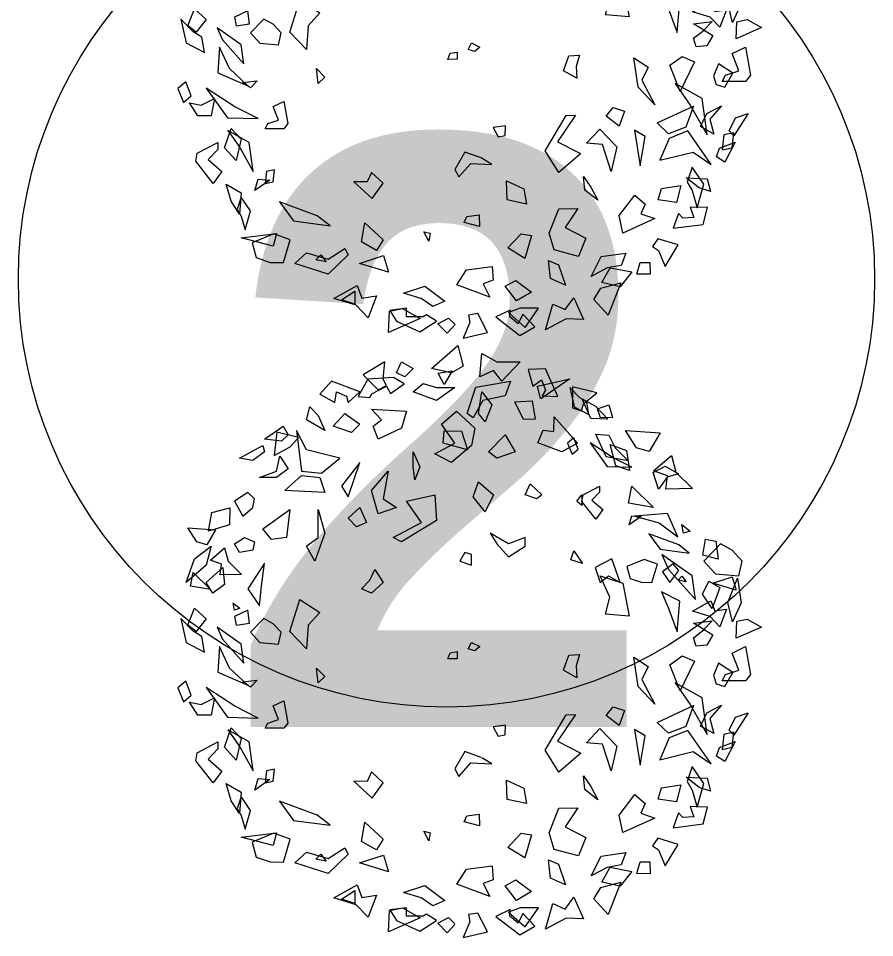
# Model space of a CAD drawing. Header units: millimetres. Extents: x 5357 to 201988, y -16345 to 109895.
# Drawn here: x 31629 to 33229, y 26420 to 28137 of the extents above; entities that cross this region are included whole.
import ezdxf

# ---------------------------------------------------------------- set-up
doc = ezdxf.new("R2010")
doc.units = ezdxf.units.MM
for name, color, linetype, lineweight in [('A-DETL-MEDM', 33, 'Continuous', 18), ('G-ANNO-TEXT-1', 7, 'Continuous', 9), ('G-IMPT', 8, 'Continuous', 9), ('L-PLNT', 71, 'Continuous', 9)]:
    doc.layers.add(name, color=color, linetype=linetype, lineweight=lineweight)
doc.styles.add('Arial_B', font='arialbd_0.ttf', dxfattribs={"width": 0.95, "height": 1100})

# ---------------------------------------------------------------- blocks, each defined once
blk = doc.blocks.new('CAY BACH TRINH - CAY BACH TRINH_dwg-V868-TKCS_MB SÂN ĐƯỜNG NỘI BỘ')
at = {"layer": 'G-IMPT'}
for p, q in [((-941.6, 365.8), (-894.8, 498.1)), ((-878.8, 400.4), (-941.6, 365.8)), ((-710.2, -631.6), (-582.3, -741.3))]:
    blk.add_line(p, q, dxfattribs=at)
at = {"layer": 'G-IMPT', "flags": 128}
for points in [[(7, 1748.5), (-25.3, 1628), (42.9, 1590.5), (159.9, 1615.5)], [(-356.8, 1653), (-249.5, 1540.6), (-200.8, 1603), (-122.8, 1565.5), (-132.6, 1703), (-220.3, 1653)], [(-578.2, 1451.6), (-505.2, 1612.9), (-404, 1608.2), (-430.7, 1510.8), (-481.7, 1548.1), (-505.4, 1489), (-485.8, 1455.6)], [(335.4, 1653), (267.1, 1615.5), (315.9, 1565.5), (364.6, 1590.5)], [(423.1, 1515.6), (442.6, 1553), (432.8, 1653), (559.6, 1578), (471.8, 1490.6)], [(120.6, 1587.3), (40, 1601.7), (85.5, 1521)], [(532.6, 1553.1), (589.5, 1452.2), (520.3, 1446.4), (508.9, 1466.6), (422.8, 1512.2), (399.4, 1468), (319.1, 1524.7), (382.8, 1561.7)], [(-715, 1367.8), (-727.8, 1408.1), (-805.4, 1471.9), (-662.7, 1508.5), (-662.9, 1384.6)], [(-648.3, 1503.5), (-672.1, 1391.8), (-757.8, 1346.6), (-745.7, 1419.4), (-706.4, 1443.8)], [(-477.2, 1437.1), (-459.4, 1512.5), (-646.5, 1554.9)], [(-83.1, 1327.5), (-48.3, 1351.5), (-99.1, 1505.6), (-300.6, 1541.6), (-269.5, 1454.4), (-140, 1428.3)], [(23.4, 1503.1), (130.6, 1428.1), (267.1, 1478.1), (208.6, 1528.1), (130.6, 1503.1)], [(579.1, 1478.1), (744.8, 1540.6), (813, 1465.6), (725.3, 1415.6), (715.5, 1478.1), (657, 1453.1), (647.3, 1415.6)], [(-132.6, 1478.1), (-191, 1403.1), (-152, 1303.1), (-113.1, 1353.1)], [(-874.3, 1403), (-896, 1328.2), (-826.2, 1327.3), (-809.4, 1379.4)], [(-870.2, 1319.8), (-769.2, 1323), (-719.4, 1438), (-797.6, 1394.5)], [(-427.8, 1425.2), (-445.7, 1319), (-375.9, 1318.1), (-326.6, 1420.5)], [(13.7, 1365.6), (-93.6, 1265.6), (-74.1, 1165.6), (42.9, 1065.7), (140.4, 1115.7), (23.4, 1178.1), (101.4, 1290.6)], [(510.8, 1378.1), (306.1, 1365.6), (335.4, 1265.6), (471.8, 1203.1), (501.1, 1278.1), (452.3, 1315.6)], [(666.8, 1353.1), (579.1, 1290.6), (627.8, 1240.6), (735, 1278.1)], [(871.5, 1390.6), (822.8, 1340.6), (783.8, 1253.1), (891, 1315.6)], [(-555.8, 1332.6), (-691.7, 1179), (-600.3, 1129), (-459.7, 1181.3), (-492, 1255), (-553, 1247.1)], [(-1174, 1238.3), (-1111.6, 1130.2), (-1036.9, 1152), (-971.8, 1252.4)], [(-49.8, 1140.2), (91.7, 1178.4), (86.5, 1251.9), (-14.5, 1248.7)], [(696, 1090.7), (891, 1140.6), (949.5, 1253.1), (920.2, 1015.7), (803.3, 1003.2)], [(1063.7, 1243.7), (1080, 1107.8), (985.3, 1158), (936.6, 1212)], [(1027.5, 1278.1), (998.2, 1228.1), (1037.2, 1190.6), (1134.7, 1203.1)], [(-765.9, 1181.2), (-866.1, 1041.9), (-1009.1, 1038.4), (-900.3, 1094)], [(-988.8, 1076.3), (-860, 1099.1), (-798.8, 1231), (-875.5, 1225), (-913, 1152.2)], [(-697, 1144.7), (-671.1, 1210.2), (-634.5, 1179.5), (-660.3, 1114)], [(-269, 1228.1), (-327.5, 1128.2), (-220.3, 1090.7), (-171.5, 1128.2)], [(-996.3, 1019), (-915.4, 1046.8), (-882.8, 1171), (-978.2, 1136.6)], [(267.1, 1128.2), (228.1, 1040.7), (257.4, 965.7), (267.1, 1040.7)], [(1144.4, 1165.6), (1134.7, 1128.2), (1202.9, 1078.2), (1280.9, 1090.7)], [(-1363.7, 913.6), (-1208.3, 909.8), (-1218, 988.5), (-1136.4, 1017.1), (-1240.5, 1107.4), (-1267.2, 1010.1)], [(1047, 1103.2), (998.2, 1028.2), (1066.5, 978.2), (1163.9, 978.2), (1066.5, 1015.7)], [(-1164.3, 909.9), (-1134.8, 1007.4), (-1203.7, 1043.9), (-1281.8, 1000.4), (-1215.7, 979.5)], [(647.3, 865.7), (579.1, 1065.7), (686.3, 928.2)], [(413.3, 1015.7), (442.6, 853.2), (364.6, 803.2), (471.8, 765.7), (510.8, 903.2)], [(813, 978.2), (783.8, 890.7), (1017.7, 903.2), (920.2, 990.7)], [(-1009.9, 928.2), (-1136.6, 803.2), (-990.4, 828.2)], [(-840.2, 790.7), (-799.1, 735), (-717.6, 839), (-724.3, 876.4), (-820.8, 927.5), (-821, 893.7), (-775.2, 846.8)], [(-415.2, 940.7), (-483.5, 878.2), (-454.2, 853.2), (-386, 878.2)], [(-113.1, 953.2), (-200.8, 878.2), (-152, 778.2), (-83.8, 865.7)], [(-717.4, 878.2), (-717.4, 815.7), (-688.2, 840.7)], [(140.4, 878.2), (130.6, 728.2), (335.4, 603.3), (384.1, 628.3), (218.4, 715.8), (306.1, 840.7)], [(1261.4, 753.2), (1202.9, 803.2), (1193.2, 853.2), (1232.2, 890.7), (1310.2, 840.7)], [(-1278.7, 631.1), (-1217.2, 768.2), (-1027, 752.4), (-1168.6, 714.2)], [(-993.1, 701.9), (-1008.8, 755.5), (-1064.2, 750.9)], [(579.1, 803.2), (540.1, 715.8), (598.5, 690.8), (647.3, 740.7)], [(822.8, 790.7), (783.8, 653.3), (842.2, 490.8), (891, 578.3), (822.8, 628.3)], [(988.5, 790.7), (1008, 628.3), (1095.7, 615.8), (1144.4, 678.3)], [(1339.5, 701.9), (1463.2, 664.7), (1443.8, 773.9), (1337.3, 802)], [(-1302.3, 703.3), (-1351, 665.8), (-1312.1, 653.3)], [(-1108.8, 650.1), (-1174, 560.1), (-1344.8, 537.4), (-1284.5, 584.7)], [(-220.3, 590.8), (-288.5, 515.8), (-386, 578.3), (-386, 628.3), (-288.5, 590.8), (-181.3, 653.3)], [(1421.6, 672.7), (1471.4, 586.2), (1531.2, 603.6), (1583.3, 683.9)], [(-1594.7, 553.3), (-1526.5, 590.8), (-1429, 490.8), (-1497.3, 415.8), (-1633.7, 403.3), (-1653.2, 490.8)], [(-1423.7, 524), (-1440.3, 617.6), (-1500.9, 607.3), (-1513.2, 500.7)], [(1310.2, 590.8), (1251.7, 628.3), (1193.2, 603.3), (1202.9, 553.3), (1280.9, 540.8)], [(-720.6, 477.1), (-654.1, 498.5), (-671, 549.9)], [(-74.1, 528.3), (-35.1, 540.8), (-5.8, 490.8), (-74.1, 465.8)], [(1269.8, 412.9), (1394.1, 409.9), (1386.3, 472.8), (1451.6, 495.7), (1368.3, 568), (1347, 490.1)], [(1446.6, 578.3), (1475.9, 465.8), (1592.8, 365.8), (1544.1, 503.3)], [(-1380.3, 265.9), (-1360.8, 403.3), (-1185.3, 528.3), (-1224.3, 440.8)], [(-1064.7, 366.6), (-1127, 365.6), (-1158.5, 472.8), (-1082.2, 500.2), (-981, 458), (-999.9, 388.9)], [(-1283, 435.5), (-1251, 475.1), (-1187.9, 427.6), (-1231.6, 365.8)], [(491.3, 440.8), (442.6, 365.8), (510.8, 303.4), (569.3, 328.3), (520.6, 378.3)], [(1134.7, 478.3), (1232.2, 328.3), (1163.9, 228.4), (1154.2, 328.3)], [(1378.4, 453.3), (1368.6, 353.3), (1436.9, 303.4), (1475.9, 365.8)], [(-1596.5, 134.8), (-1569.8, 247.9), (-1626.4, 391), (-1647.6, 246.7)], [(-1618.5, 320.3), (-1482.2, 361.3), (-1594.9, 398.3)], [(-1327.6, 370), (-1279.1, 378.2), (-1302, 401.7)], [(-855.3, 180.8), (-880.5, 279), (-824.9, 405.1), (-957.8, 362.3), (-993.8, 169.3)], [(1552.8, 424.6), (1451.5, 324.6), (1568.4, 344.6)], [(-1477.8, 213.3), (-1422.4, 297.1), (-1459.3, 373.2), (-1523, 336.2)], [(-1274.1, 77.2), (-1290.1, 255.4), (-1183, 311.8), (-1221.2, 218.9)], [(-1362.9, 198.3), (-1471.3, 259), (-1493.9, 199.8), (-1562.3, 210.1), (-1522.5, 107.3), (-1467.2, 166.2)], [(813, 190.9), (881.2, 115.9), (891, -21.6), (988.5, 78.4), (930, 265.9)], [(1318.9, 244.6), (1279.9, 214.6), (1311.1, 204.6)], [(1475.9, 153.4), (1534.4, 78.4), (1583.1, 115.9), (1544.1, 215.9)], [(1310.2, 165.9), (1300.4, 115.9), (1222.4, 128.4), (1232.2, 203.4)], [(-1618.5, 39.6), (-1622.2, 139.4), (-1683.2, 152), (-1766.7, 105.3)], [(-1477.8, 140.9), (-1429, 90.9), (-1370.5, 128.4)], [(1084.9, 124.6), (1139.5, 154.6), (1217.5, 74.7), (1162.9, 14.7), (1053.7, 4.7), (1038.1, 74.7)], [(1623.8, 155.5), (1594, 15.8), (1486.9, -40.7), (1502, 50.3), (1551.2, 80.8)], [(-1481.8, 59.9), (-1447.6, -0.6), (-1384.2, -5.9), (-1369.5, 42.9), (-1432.5, 90.4)], [(1256.5, -105.3), (1272.1, 4.7), (1412.5, 104.6), (1381.3, 34.7)], [(-74.1, 15.9), (-122.8, -9.1), (-93.6, -34.1), (-54.6, -21.6)], [(-1594.7, -46.6), (-1672.7, -9.1), (-1702, -171.5), (-1672.7, -209), (-1536.3, -209), (-1555.8, -171.5), (-1633.7, -146.5)], [(10.6, -79.5), (65.3, -80.2), (51.2, -44.4), (10.9, -37.2)], [(1397.9, -9.1), (1407.6, -159), (1232.2, -234), (1339.4, -134)], [(-1514.7, -106.5), (-1486.4, -178), (-1501.1, -226.8), (-1553.1, -241.7), (-1598.7, -161)], [(-1291, -267.3), (-1232.2, -114.6), (-1303.9, -62.5), (-1376.2, -94.9)], [(-1144.5, -344.8), (-1045.7, -241.5), (-1021.4, -70.6), (-1105.4, -125.1), (-1068.5, -201.2)], [(-687.9, -190.5), (-609.7, -147.1), (-640.8, -59.9), (-704.2, -54.7), (-684.5, -121.6)], [(832.5, -134), (783.8, -184), (822.8, -221.5)], [(1178.5, -205.3), (1217.5, -245.3), (1264.3, -215.3)], [(1562.9, -293), (1595.2, -211.1), (1641.1, -249.5), (1608.8, -331.4)], [(-1448.5, -521.4), (-1419.3, -309), (-1263.3, -221.5), (-1351, -346.5)], [(1476.8, -247.4), (1351.5, -421.5), (1172.8, -425.9), (1308.8, -356.4)], [(1427.1, -309), (1446.6, -409), (1524.6, -409), (1573.3, -334), (1505.1, -346.5)], [(-1488.8, -516.1), (-1410.7, -472.6), (-1447.6, -396.5), (-1533.7, -350.9), (-1465.1, -429.6)], [(-1223.6, -515), (-1156.8, -451.4), (-1369.4, -353), (-1324.2, -475.9)], [(-935, -469.8), (-859.6, -410.8), (-899.6, -361.3), (-966, -382.7)], [(1084.9, -355.2), (1022.5, -325.2), (999.2, -455.2), (1022.5, -485.2), (1131.7, -485.2), (1116.1, -455.2), (1053.7, -435.2)], [(-1604.2, -525.7), (-1578, -497.1), (-1615, -421), (-1689.7, -395.6)], [(-229.1, -532.3), (-269.4, -525.1), (-271.9, -467.3), (-199.9, -477.1)], [(-1546, -521.4), (-1536.3, -608.9), (-1594.7, -596.4), (-1604.5, -509)], [(-1172.8, -669.2), (-1368.5, -622.2), (-1472.8, -694.2), (-1335.9, -498), (-1226.6, -541.7)], [(-1024.5, -493.1), (-1057.7, -701.8), (-1088.2, -530.1)], [(-887.9, -735.1), (-837.7, -577.9), (-745.4, -570.1), (-822.6, -486.9), (-921.4, -590.1)], [(1201.9, -735.1), (1225.3, -565.2), (1350.1, -495.2), (1279.9, -595.2)], [(1329.6, -484), (1271.2, -546.4), (1300.4, -671.4), (1368.6, -596.4)], [(-1553.4, -679.8), (-1504.2, -649.3), (-1521.1, -598), (-1613.1, -563.4)], [(1383.9, -735.5), (1435.3, -805.1), (1537.1, -675.2), (1528.8, -628.4), (1408.2, -564.6), (1407.9, -606.8), (1465.1, -665.4)], [(-129.1, -655.9), (-33.7, -621.6), (23.2, -722.4), (-0.1, -766.6), (-68.8, -687.9), (-192.8, -692.9)], [(-1390, -946.3), (-1429, -808.9), (-1360.8, -708.9), (-1331.6, -796.4), (-1360.8, -846.4)], [(613.7, -794.5), (506.3, -893.2), (443.6, -803.5), (510.3, -739.8), (535.9, -795.8)], [(1123.9, -735.1), (1131.7, -805.1), (1084.9, -795.1), (1077.1, -725.2)], [(-1468.2, -852.2), (-1401.7, -830.8), (-1326.3, -771.7), (-1450.3, -776.8)], [(-811.2, -902.9), (-735.8, -843.8), (-726.6, -763.9), (-770.3, -825.6)], [(-393.4, -926.1), (-280.8, -900.9), (-277.1, -789.7), (-378.3, -835.1)], [(1192.8, -846.5), (1173.1, -779.5), (1103.9, -785.3)], [(-1269.7, -914.8), (-1162.9, -900.6), (-1182.6, -833.6), (-1294.9, -816.6)], [(1358.9, -808.9), (1271.2, -858.9), (1280.9, -983.8), (1329.6, -908.9)], [(-1143.5, -1009.9), (-956.8, -1094.6), (-935.8, -992.5), (-1027.2, -873.5), (-1088.2, -926), (-1062.6, -982)], [(1048.2, -911.4), (966.7, -1023.7), (753.1, -1052.1), (828.5, -993)], [(1248.7, -1075.1), (1217.5, -965.1), (1272.1, -885.1), (1295.5, -955.1), (1272.1, -995.1)], [(-1250.6, -1066.3), (-1426.3, -1044), (-1451.5, -945.8), (-1350.6, -942.7), (-1371.2, -1002.5), (-1307.8, -1007.7), (-1281.7, -979.2)], [(-698.3, -1231.3), (-556.7, -1193.1), (-527.2, -1095.7), (-583.8, -952.6), (-693.4, -951.2), (-619.2, -1061.1), (-740.7, -1124)], [(-120.4, -1056.4), (-30.9, -1033.1), (-45.1, -997.3), (-117.1, -987.5)], [(549.8, -1033.8), (442.6, -1133.8), (481.6, -1196.3), (569.3, -1146.3)], [(-384.1, -1242.1), (-285.7, -1181.1), (-362.9, -1097.8), (-423.5, -1108.1)], [(175.9, -1142.5), (205.1, -1087.3), (167.6, -1095.7)], [(1103.3, -1265.7), (1025.5, -1266.9), (986.1, -1133), (1081.4, -1098.6), (1207.9, -1151.4), (1184.2, -1237.8)], [(1066.5, -1096.3), (1085.9, -1171.3), (1271.2, -1121.3)], [(-1130.3, -1172.4), (-1165.1, -1196.4), (-1203.2, -1289.3), (-1280.1, -1163.8), (-1161.7, -1127.5)], [(-771.2, -1348.3), (-830.9, -1231.9), (-974.9, -1212.2), (-946.6, -1283.7), (-866, -1298.1)], [(411, -1323.5), (581.4, -1272.3), (440.5, -1226)], [(666.8, -1183.8), (647.3, -1221.3), (764.3, -1333.8), (959.2, -1271.3), (891, -1208.8), (764.3, -1246.3)], [(774.7, -1261.5), (835.3, -1251.1), (806.7, -1221.8)], [(-1117, -1334.9), (-1039.2, -1333.7), (-1058.9, -1266.7), (-1113.7, -1266)], [(-621.6, -1399.1), (-534.9, -1360.2), (-522.6, -1253.6), (-580.4, -1279.6)], [(-883.1, -1296.3), (-1009.9, -1321.3), (-941.6, -1408.7), (-834.4, -1383.7)], [(-179.5, -1468.6), (12.5, -1396.4), (-44.9, -1309.4), (-193.7, -1289.9), (-199.6, -1370.1), (-142, -1391.6)], [(-871.5, -1572.9), (-786.6, -1481.5), (-829.3, -1416.5), (-944.4, -1383.9)], [(-335.9, -1490.6), (-270.5, -1405), (-331.8, -1371.6), (-423.2, -1439)], [(323.1, -1444.6), (198.5, -1404.5), (82.8, -1492.4), (153.4, -1523), (220.6, -1476.1)], [(730.5, -1476.1), (595, -1400.1), (566.8, -1474.2), (481.2, -1461.3), (531, -1589.8), (600.1, -1516.2)], [(608.3, -1508.7), (686.3, -1483.7), (608.3, -1433.7)], [(-505.3, -1658.7), (-547.5, -1509.1), (-619.8, -1541.5), (-671.2, -1471.9), (-726.9, -1598), (-625.9, -1594.8)], [(-386, -1646.2), (-464, -1533.7), (-356.8, -1533.7), (-288.5, -1558.7)], [(-215.3, -1584.2), (-355.3, -1692.7), (-442.6, -1641.1), (-373.4, -1567.5), (-345.7, -1624.3), (-297.2, -1583.2), (-298.9, -1544.5)], [(228.1, -1671.2), (130.6, -1608.7), (189.1, -1571.2), (208.6, -1583.7), (306.1, -1583.7), (306.1, -1533.7), (403.6, -1546.2), (364.6, -1608.7)], [(411, -1674.4), (406.4, -1549.7), (330.2, -1533.9), (225.7, -1592.2)], [(-55.2, -1574.1), (-62.8, -1615.7), (-24.1, -1708.4), (-167.3, -1674), (-109.2, -1564.6)], [(69.1, -1679.7), (123.3, -1623.8), (62, -1590.4), (22.7, -1628.6)]]:
    blk.add_lwpolyline(points, close=True, dxfattribs=at)
for points in [[(-892.9, 503.3), (-795.4, 453.3), (-824.7, 365.8), (-873.4, 403.3)], [(-582.3, -741.3), (-503.5, -613.3), (-626, -407.1), (-680.8, -406.4), (-575.2, -561.2), (-710.4, -630.2)]]:
    blk.add_lwpolyline(points, dxfattribs=at)
blk = doc.blocks.new('CAY BACH TRINH - CAY BACH TRINH-V869-TKCS_MB SÂN ĐƯỜNG NỘI BỘ')
at = {"extrusion": (0, 0, -1), "xscale": 0.3200000000000001, "yscale": 0.3200000000000001, "zscale": -0.3200000000000001, "rotation": 180}
blk.add_blockref('CAY BACH TRINH - CAY BACH TRINH_dwg-V868-TKCS_MB SÂN ĐƯỜNG NỘI BỘ', (0, 0), dxfattribs=at)
blk = doc.blocks.new('CAY BACH TRINH - CAY BACH TRINH_dwg-V870-TKCS_MB SÂN ĐƯỜNG NỘI BỘ')
at = {"layer": 'G-IMPT'}
for p, q in [((-578.2, 1451.6), (-505.2, 1612.9)), ((25, -1631.1), (69.1, -1679.7))]:
    blk.add_line(p, q, dxfattribs=at)
at = {"layer": 'G-IMPT', "flags": 128}
for points in [[(7, 1748.5), (-25.3, 1628), (42.9, 1590.5), (159.9, 1615.5)], [(-356.8, 1653), (-249.5, 1540.6), (-200.8, 1603), (-122.8, 1565.5), (-132.6, 1703), (-220.3, 1653)], [(335.4, 1653), (267.1, 1615.5), (315.9, 1565.5), (364.6, 1590.5)], [(423.1, 1515.6), (442.6, 1553), (432.8, 1653), (559.6, 1578), (471.8, 1490.6)], [(120.6, 1587.3), (40, 1601.7), (85.5, 1521)], [(532.6, 1553.1), (589.5, 1452.2), (520.3, 1446.4), (508.9, 1466.6), (422.8, 1512.2), (399.4, 1468), (319.1, 1524.7), (382.8, 1561.7)], [(-715, 1367.8), (-727.8, 1408.1), (-805.4, 1471.9), (-662.7, 1508.5), (-662.9, 1384.6)], [(-648.3, 1503.5), (-672.1, 1391.8), (-757.8, 1346.6), (-745.7, 1419.4), (-706.4, 1443.8)], [(-83.1, 1327.5), (-48.3, 1351.5), (-99.1, 1505.6), (-300.6, 1541.6), (-269.5, 1454.4), (-140, 1428.3)], [(23.4, 1503.1), (130.6, 1428.1), (267.1, 1478.1), (208.6, 1528.1), (130.6, 1503.1)], [(579.1, 1478.1), (744.8, 1540.6), (813, 1465.6), (725.3, 1415.6), (715.5, 1478.1), (657, 1453.1), (647.3, 1415.6)], [(-132.6, 1478.1), (-191, 1403.1), (-152, 1303.1), (-113.1, 1353.1)], [(-874.3, 1403), (-896, 1328.2), (-826.2, 1327.3), (-809.4, 1379.4)], [(-870.2, 1319.8), (-769.2, 1323), (-719.4, 1438), (-797.6, 1394.5)], [(-427.8, 1425.2), (-445.7, 1319), (-375.9, 1318.1), (-326.6, 1420.5)], [(13.7, 1365.6), (-93.6, 1265.6), (-74.1, 1165.6), (42.9, 1065.7), (140.4, 1115.7), (23.4, 1178.1), (101.4, 1290.6)], [(510.8, 1378.1), (306.1, 1365.6), (335.4, 1265.6), (471.8, 1203.1), (501.1, 1278.1), (452.3, 1315.6)], [(666.8, 1353.1), (579.1, 1290.6), (627.8, 1240.6), (735, 1278.1)], [(871.5, 1390.6), (822.8, 1340.6), (783.8, 1253.1), (891, 1315.6)], [(-555.8, 1332.6), (-691.7, 1179), (-600.3, 1129), (-459.7, 1181.3), (-492, 1255), (-553, 1247.1)], [(-1174, 1238.3), (-1111.6, 1130.2), (-1036.9, 1152), (-971.8, 1252.4)], [(-49.8, 1140.2), (91.7, 1178.4), (86.5, 1251.9), (-14.5, 1248.7)], [(696, 1090.7), (891, 1140.6), (949.5, 1253.1), (920.2, 1015.7), (803.3, 1003.2)], [(1063.7, 1243.7), (1080, 1107.8), (985.3, 1158), (936.6, 1212)], [(1027.5, 1278.1), (998.2, 1228.1), (1037.2, 1190.6), (1134.7, 1203.1)], [(-765.9, 1181.2), (-866.1, 1041.9), (-1009.1, 1038.4), (-900.3, 1094)], [(-988.8, 1076.3), (-860, 1099.1), (-798.8, 1231), (-875.5, 1225), (-913, 1152.2)], [(-697, 1144.7), (-671.1, 1210.2), (-634.5, 1179.5), (-660.3, 1114)], [(-269, 1228.1), (-327.5, 1128.2), (-220.3, 1090.7), (-171.5, 1128.2)], [(-996.3, 1019), (-915.4, 1046.8), (-882.8, 1171), (-978.2, 1136.6)], [(267.1, 1128.2), (228.1, 1040.7), (257.4, 965.7), (267.1, 1040.7)], [(1144.4, 1165.6), (1134.7, 1128.2), (1202.9, 1078.2), (1280.9, 1090.7)], [(-1363.7, 913.6), (-1208.3, 909.8), (-1218, 988.5), (-1136.4, 1017.1), (-1240.5, 1107.4), (-1267.2, 1010.1)], [(1047, 1103.2), (998.2, 1028.2), (1066.5, 978.2), (1163.9, 978.2), (1066.5, 1015.7)], [(-1164.3, 909.9), (-1134.8, 1007.4), (-1203.7, 1043.9), (-1281.8, 1000.4), (-1215.7, 979.5)], [(647.3, 865.7), (579.1, 1065.7), (686.3, 928.2)], [(413.3, 1015.7), (442.6, 853.2), (364.6, 803.2), (471.8, 765.7), (510.8, 903.2)], [(813, 978.2), (783.8, 890.7), (1017.7, 903.2), (920.2, 990.7)], [(-1009.9, 928.2), (-1136.6, 803.2), (-990.4, 828.2)], [(-840.2, 790.7), (-799.1, 735), (-717.6, 839), (-724.3, 876.4), (-820.8, 927.5), (-821, 893.7), (-775.2, 846.8)], [(-415.2, 940.7), (-483.5, 878.2), (-454.2, 853.2), (-386, 878.2)], [(-113.1, 953.2), (-200.8, 878.2), (-152, 778.2), (-83.8, 865.7)], [(-717.4, 878.2), (-717.4, 815.7), (-688.2, 840.7)], [(140.4, 878.2), (130.6, 728.2), (335.4, 603.3), (384.1, 628.3), (218.4, 715.8), (306.1, 840.7)], [(1261.4, 753.2), (1202.9, 803.2), (1193.2, 853.2), (1232.2, 890.7), (1310.2, 840.7)], [(-1278.7, 631.1), (-1217.2, 768.2), (-1027, 752.4), (-1168.6, 714.2)], [(-993.1, 701.9), (-1008.8, 755.5), (-1064.2, 750.9)], [(579.1, 803.2), (540.1, 715.8), (598.5, 690.8), (647.3, 740.7)], [(822.8, 790.7), (783.8, 653.3), (842.2, 490.8), (891, 578.3), (822.8, 628.3)], [(988.5, 790.7), (1008, 628.3), (1095.7, 615.8), (1144.4, 678.3)], [(1339.5, 701.9), (1463.2, 664.7), (1443.8, 773.9), (1337.3, 802)], [(-1302.3, 703.3), (-1351, 665.8), (-1312.1, 653.3)], [(-1108.8, 650.1), (-1174, 560.1), (-1344.8, 537.4), (-1284.5, 584.7)], [(-220.3, 590.8), (-288.5, 515.8), (-386, 578.3), (-386, 628.3), (-288.5, 590.8), (-181.3, 653.3)], [(1421.6, 672.7), (1471.4, 586.2), (1531.2, 603.6), (1583.3, 683.9)], [(-1594.7, 553.3), (-1526.5, 590.8), (-1429, 490.8), (-1497.3, 415.8), (-1633.7, 403.3), (-1653.2, 490.8)], [(-1423.7, 524), (-1440.3, 617.6), (-1500.9, 607.3), (-1513.2, 500.7)], [(1310.2, 590.8), (1251.7, 628.3), (1193.2, 603.3), (1202.9, 553.3), (1280.9, 540.8)], [(-720.6, 477.1), (-654.1, 498.5), (-671, 549.9)], [(-74.1, 528.3), (-35.1, 540.8), (-5.8, 490.8), (-74.1, 465.8)], [(1269.8, 412.9), (1394.1, 409.9), (1386.3, 472.8), (1451.6, 495.7), (1368.3, 568), (1347, 490.1)], [(1446.6, 578.3), (1475.9, 465.8), (1592.8, 365.8), (1544.1, 503.3)], [(-1380.3, 265.9), (-1360.8, 403.3), (-1185.3, 528.3), (-1224.3, 440.8)], [(-1064.7, 366.6), (-1127, 365.6), (-1158.5, 472.8), (-1082.2, 500.2), (-981, 458), (-999.9, 388.9)], [(-941.6, 365.8), (-892.9, 503.3), (-795.4, 453.3), (-824.7, 365.8), (-873.4, 403.3)], [(-1283, 435.5), (-1251, 475.1), (-1187.9, 427.6), (-1231.6, 365.8)], [(491.3, 440.8), (442.6, 365.8), (510.8, 303.4), (569.3, 328.3), (520.6, 378.3)], [(1134.7, 478.3), (1232.2, 328.3), (1163.9, 228.4), (1154.2, 328.3)], [(1378.4, 453.3), (1368.6, 353.3), (1436.9, 303.4), (1475.9, 365.8)], [(-1596.5, 134.8), (-1569.8, 247.9), (-1626.4, 391), (-1647.6, 246.7)], [(-1618.5, 320.3), (-1482.2, 361.3), (-1594.9, 398.3)], [(-1327.6, 370), (-1279.1, 378.2), (-1302, 401.7)], [(-855.3, 180.8), (-880.5, 279), (-824.9, 405.1), (-957.8, 362.3), (-993.8, 169.3)], [(1552.8, 424.6), (1451.5, 324.6), (1568.4, 344.6)], [(-1477.8, 213.3), (-1422.4, 297.1), (-1459.3, 373.2), (-1523, 336.2)], [(-1274.1, 77.2), (-1290.1, 255.4), (-1183, 311.8), (-1221.2, 218.9)], [(-1362.9, 198.3), (-1471.3, 259), (-1493.9, 199.8), (-1562.3, 210.1), (-1522.5, 107.3), (-1467.2, 166.2)], [(813, 190.9), (881.2, 115.9), (891, -21.6), (988.5, 78.4), (930, 265.9)], [(1318.9, 244.6), (1279.9, 214.6), (1311.1, 204.6)], [(1475.9, 153.4), (1534.4, 78.4), (1583.1, 115.9), (1544.1, 215.9)], [(1310.2, 165.9), (1300.4, 115.9), (1222.4, 128.4), (1232.2, 203.4)], [(-1618.5, 39.6), (-1622.2, 139.4), (-1683.2, 152), (-1766.7, 105.3)], [(-1477.8, 140.9), (-1429, 90.9), (-1370.5, 128.4)], [(1084.9, 124.6), (1139.5, 154.6), (1217.5, 74.7), (1162.9, 14.7), (1053.7, 4.7), (1038.1, 74.7)], [(1623.8, 155.5), (1594, 15.8), (1486.9, -40.7), (1502, 50.3), (1551.2, 80.8)], [(-1481.8, 59.9), (-1447.6, -0.6), (-1384.2, -5.9), (-1369.5, 42.9), (-1432.5, 90.4)], [(1256.5, -105.3), (1272.1, 4.7), (1412.5, 104.6), (1381.3, 34.7)], [(-74.1, 15.9), (-122.8, -9.1), (-93.6, -34.1), (-54.6, -21.6)], [(-1594.7, -46.6), (-1672.7, -9.1), (-1702, -171.5), (-1672.7, -209), (-1536.3, -209), (-1555.8, -171.5), (-1633.7, -146.5)], [(10.6, -79.5), (65.3, -80.2), (51.2, -44.4), (10.9, -37.2)], [(1397.9, -9.1), (1407.6, -159), (1232.2, -234), (1339.4, -134)], [(-1514.7, -106.5), (-1486.4, -178), (-1501.1, -226.8), (-1553.1, -241.7), (-1598.7, -161)], [(-1291, -267.3), (-1232.2, -114.6), (-1303.9, -62.5), (-1376.2, -94.9)], [(-1144.5, -344.8), (-1045.7, -241.5), (-1021.4, -70.6), (-1105.4, -125.1), (-1068.5, -201.2)], [(-687.9, -190.5), (-609.7, -147.1), (-640.8, -59.9), (-704.2, -54.7), (-684.5, -121.6)], [(832.5, -134), (783.8, -184), (822.8, -221.5)], [(1178.5, -205.3), (1217.5, -245.3), (1264.3, -215.3)], [(1562.9, -293), (1595.2, -211.1), (1641.1, -249.5), (1608.8, -331.4)], [(-1448.5, -521.4), (-1419.3, -309), (-1263.3, -221.5), (-1351, -346.5)], [(1476.8, -247.4), (1351.5, -421.5), (1172.8, -425.9), (1308.8, -356.4)], [(1427.1, -309), (1446.6, -409), (1524.6, -409), (1573.3, -334), (1505.1, -346.5)], [(-1488.8, -516.1), (-1410.7, -472.6), (-1447.6, -396.5), (-1533.7, -350.9), (-1465.1, -429.6)], [(-1223.6, -515), (-1156.8, -451.4), (-1369.4, -353), (-1324.2, -475.9)], [(-935, -469.8), (-859.6, -410.8), (-899.6, -361.3), (-966, -382.7)], [(1084.9, -355.2), (1022.5, -325.2), (999.2, -455.2), (1022.5, -485.2), (1131.7, -485.2), (1116.1, -455.2), (1053.7, -435.2)], [(-1604.2, -525.7), (-1578, -497.1), (-1615, -421), (-1689.7, -395.6)], [(-582.3, -741.3), (-503.5, -613.3), (-626, -407.1), (-680.8, -406.4), (-575.2, -561.2), (-711.2, -630.6)], [(-229.1, -532.3), (-269.4, -525.1), (-271.9, -467.3), (-199.9, -477.1)], [(-1546, -521.4), (-1536.3, -608.9), (-1594.7, -596.4), (-1604.5, -509)], [(-1172.8, -669.2), (-1368.5, -622.2), (-1472.8, -694.2), (-1335.9, -498), (-1226.6, -541.7)], [(-1024.5, -493.1), (-1057.7, -701.8), (-1088.2, -530.1)], [(-887.9, -735.1), (-837.7, -577.9), (-745.4, -570.1), (-822.6, -486.9), (-921.4, -590.1)], [(1201.9, -735.1), (1225.3, -565.2), (1350.1, -495.2), (1279.9, -595.2)], [(1329.6, -484), (1271.2, -546.4), (1300.4, -671.4), (1368.6, -596.4)], [(-1553.4, -679.8), (-1504.2, -649.3), (-1521.1, -598), (-1613.1, -563.4)], [(1383.9, -735.5), (1435.3, -805.1), (1537.1, -675.2), (1528.8, -628.4), (1408.2, -564.6), (1407.9, -606.8), (1465.1, -665.4)], [(-1390, -946.3), (-1429, -808.9), (-1360.8, -708.9), (-1331.6, -796.4), (-1360.8, -846.4)], [(613.7, -794.5), (506.3, -893.2), (443.6, -803.5), (510.3, -739.8), (535.9, -795.8)], [(1123.9, -735.1), (1131.7, -805.1), (1084.9, -795.1), (1077.1, -725.2)], [(-1468.2, -852.2), (-1401.7, -830.8), (-1326.3, -771.7), (-1450.3, -776.8)], [(-811.2, -902.9), (-735.8, -843.8), (-726.6, -763.9), (-770.3, -825.6)], [(-393.4, -926.1), (-280.8, -900.9), (-277.1, -789.7), (-378.3, -835.1)], [(1192.8, -846.5), (1173.1, -779.5), (1103.9, -785.3)], [(-1269.7, -914.8), (-1162.9, -900.6), (-1182.6, -833.6), (-1294.9, -816.6)], [(1358.9, -808.9), (1271.2, -858.9), (1280.9, -983.8), (1329.6, -908.9)], [(-1143.5, -1009.9), (-956.8, -1094.6), (-935.8, -992.5), (-1027.2, -873.5), (-1088.2, -926), (-1062.6, -982)], [(1048.2, -911.4), (966.7, -1023.7), (753.1, -1052.1), (828.5, -993)], [(1248.7, -1075.1), (1217.5, -965.1), (1272.1, -885.1), (1295.5, -955.1), (1272.1, -995.1)], [(-1250.6, -1066.3), (-1426.3, -1044), (-1451.5, -945.8), (-1350.6, -942.7), (-1371.2, -1002.5), (-1307.8, -1007.7), (-1281.7, -979.2)], [(-698.3, -1231.3), (-556.7, -1193.1), (-527.2, -1095.7), (-583.8, -952.6), (-693.4, -951.2), (-619.2, -1061.1), (-740.7, -1124)], [(-120.4, -1056.4), (-30.9, -1033.1), (-45.1, -997.3), (-117.1, -987.5)], [(549.8, -1033.8), (442.6, -1133.8), (481.6, -1196.3), (569.3, -1146.3)], [(-384.1, -1242.1), (-285.7, -1181.1), (-362.9, -1097.8), (-423.5, -1108.1)], [(175.9, -1142.5), (205.1, -1087.3), (167.6, -1095.7)], [(1103.3, -1265.7), (1025.5, -1266.9), (986.1, -1133), (1081.4, -1098.6), (1207.9, -1151.4), (1184.2, -1237.8)], [(1066.5, -1096.3), (1085.9, -1171.3), (1271.2, -1121.3)], [(-1130.3, -1172.4), (-1165.1, -1196.4), (-1203.2, -1289.3), (-1280.1, -1163.8), (-1161.7, -1127.5)], [(-771.2, -1348.3), (-830.9, -1231.9), (-974.9, -1212.2), (-946.6, -1283.7), (-866, -1298.1)], [(411, -1323.5), (581.4, -1272.3), (440.5, -1226)], [(666.8, -1183.8), (647.3, -1221.3), (764.3, -1333.8), (959.2, -1271.3), (891, -1208.8), (764.3, -1246.3)], [(774.7, -1261.5), (835.3, -1251.1), (806.7, -1221.8)], [(-1117, -1334.9), (-1039.2, -1333.7), (-1058.9, -1266.7), (-1113.7, -1266)], [(-621.6, -1399.1), (-534.9, -1360.2), (-522.6, -1253.6), (-580.4, -1279.6)], [(-883.1, -1296.3), (-1009.9, -1321.3), (-941.6, -1408.7), (-834.4, -1383.7)], [(-179.5, -1468.6), (12.5, -1396.4), (-44.9, -1309.4), (-193.7, -1289.9), (-199.6, -1370.1), (-142, -1391.6)], [(-871.5, -1572.9), (-786.6, -1481.5), (-829.3, -1416.5), (-944.4, -1383.9)], [(-335.9, -1490.6), (-270.5, -1405), (-331.8, -1371.6), (-423.2, -1439)], [(323.1, -1444.6), (198.5, -1404.5), (82.8, -1492.4), (153.4, -1523), (220.6, -1476.1)], [(730.5, -1476.1), (595, -1400.1), (566.8, -1474.2), (481.2, -1461.3), (531, -1589.8), (600.1, -1516.2)], [(608.3, -1508.7), (686.3, -1483.7), (608.3, -1433.7)], [(-505.3, -1658.7), (-547.5, -1509.1), (-619.8, -1541.5), (-671.2, -1471.9), (-726.9, -1598), (-625.9, -1594.8)], [(-386, -1646.2), (-464, -1533.7), (-356.8, -1533.7), (-288.5, -1558.7)], [(-215.3, -1584.2), (-355.3, -1692.7), (-442.6, -1641.1), (-373.4, -1567.5), (-345.7, -1624.3), (-297.2, -1583.2), (-298.9, -1544.5)], [(228.1, -1671.2), (130.6, -1608.7), (189.1, -1571.2), (208.6, -1583.7), (306.1, -1583.7), (306.1, -1533.7), (403.6, -1546.2), (364.6, -1608.7)], [(411, -1674.4), (406.4, -1549.7), (330.2, -1533.9), (225.7, -1592.2)], [(-55.2, -1574.1), (-62.8, -1615.7), (-24.1, -1708.4), (-167.3, -1674), (-109.2, -1564.6)]]:
    blk.add_lwpolyline(points, close=True, dxfattribs=at)
for points in [[(-505, 1612.9), (-404, 1608.2), (-430.7, 1510.8), (-481.7, 1548.1), (-505.4, 1489), (-485.8, 1455.6), (-578.2, 1451.6)], [(-476.7, 1439.4), (-459.4, 1512.5), (-646.5, 1554.9), (-477.2, 1437.1)], [(-129.1, -655.9), (-33.7, -621.6), (23.2, -722.4), (-0.1, -766.6), (-68.8, -687.9), (-192.8, -692.9), (-133.8, -658.7)], [(69.1, -1679.7), (123.3, -1623.8), (62, -1590.4), (24.4, -1627)]]:
    blk.add_lwpolyline(points, dxfattribs=at)
blk = doc.blocks.new('CAY BACH TRINH - CAY BACH TRINH-V871-TKCS_MB SÂN ĐƯỜNG NỘI BỘ')
at = {"extrusion": (0, 0, -1), "xscale": 0.3200000000000001, "yscale": 0.3200000000000001, "zscale": -0.3200000000000001, "rotation": 180}
blk.add_blockref('CAY BACH TRINH - CAY BACH TRINH_dwg-V870-TKCS_MB SÂN ĐƯỜNG NỘI BỘ', (0, 0), dxfattribs=at)

msp = doc.modelspace()

# ---------------------------------------------------------------- linework, layer by layer
at = {"layer": 'A-DETL-MEDM'}
msp.add_circle((32429.3, 27650.3), 800, dxfattribs=at)

# ---------------------------------------------------------------- block references
at = {"layer": 'L-PLNT', "rotation": 180}
for name, p in [('CAY BACH TRINH - CAY BACH TRINH-V869-TKCS_MB SÂN ĐƯỜNG NỘI BỘ', (32452.6, 28086.2)), ('CAY BACH TRINH - CAY BACH TRINH-V871-TKCS_MB SÂN ĐƯỜNG NỘI BỘ', (32452.6, 26966.2))]:
    msp.add_blockref(name, p, dxfattribs=at)

# ---------------------------------------------------------------- texts
at = {"layer": 'G-ANNO-TEXT-1', "insert": (32418.8, 27363.2), "char_height": 1100, "width": 1534.06, "attachment_point": 5, "line_spacing_factor": 0.936439, "style": 'Arial_B'}
msp.add_mtext('\\pt2508,5016,7524,10032,12540,15048,17556,20064,22572,25080,27588,30096,32604,35112,37620,40128,42636,45144,47652,50160,52668,55176,57684,60192,62700,65208,67716,70224,72732,75240,77748,80256;2', dxfattribs=at)

doc.saveas('drawing.dxf')
